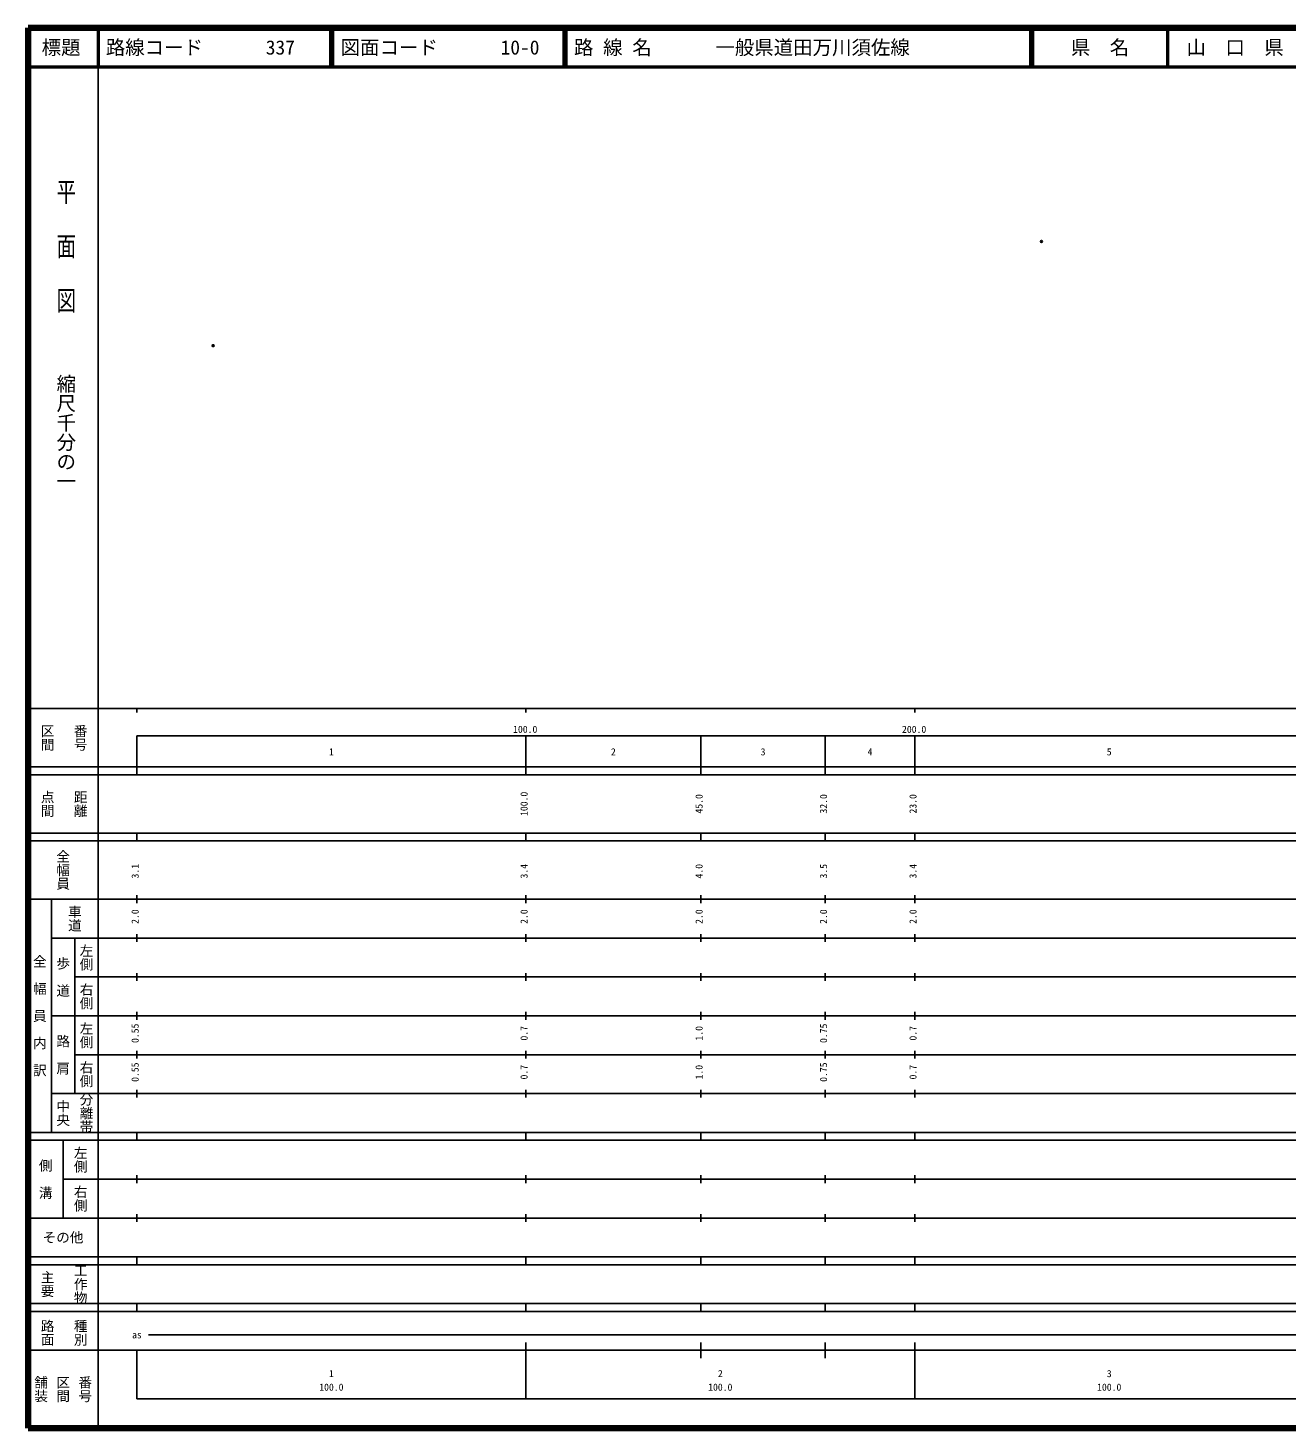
# Model space of a CAD drawing. Units: millimetres on the paper. Extents: x 40 to 680, y 20 to 380.
# Drawn here: x 40 to 363.7, y 20 to 380 of the extents above; entities that cross this region are included whole.
import ezdxf
from ezdxf.enums import TextEntityAlignment as Align

# ---------------------------------------------------------------- set-up
doc = ezdxf.new("R2010")
doc.units = ezdxf.units.MM
doc.header["$PDMODE"] = 32
doc.header["$PDSIZE"] = 0.5
doc.layers.add('M-OTRS', color=6, linetype='Continuous')
doc.layers.add('M-TTL-TXT', color=7, linetype='Continuous')
for name, color, linetype, lineweight in [('M-TTL', 2, 'Continuous', 140), ('M-TTL-BAND', 7, 'Continuous', 25), ('M-TTL-LINE', 7, 'Continuous', 50)]:
    doc.layers.add(name, color=color, linetype=linetype, lineweight=lineweight)
doc.styles.add('@ＭＳ ゴシック', font='')
doc.styles.add('ＭＳ ゴシック', font='')
doc.styles.get('@ＭＳ ゴシック').set_extended_font_data('@MS Gothic')
doc.styles.get('ＭＳ ゴシック').set_extended_font_data('MS Gothic')

msp = doc.modelspace()

# ---------------------------------------------------------------- linework, layer by layer
at = {"layer": 'M-OTRS'}
for p in [(300.559, 325.115), (87.587, 298.315)]:
    msp.add_point(p, dxfattribs=at)
at = {"layer": 'M-TTL'}
for p, q in [((40, 380), (40, 20)), ((680, 380), (40, 380)), ((40, 20), (680, 20))]:
    msp.add_line(p, q, dxfattribs=at)
at = {"layer": 'M-TTL-BAND'}
for p, q in [((58, 370), (58, 20)), ((40, 205), (579, 205)), ((68, 205), (68, 204)), ((168, 205), (168, 204)), ((268, 205), (268, 204)), ((68, 198), (579, 198)), ((68, 198), (68, 188)), ((168, 188), (168, 198)), ((213, 188), (213, 198)), ((245, 188), (245, 198)), ((268, 188), (268, 198)), ((40, 190), (579, 190)), ((40, 188), (579, 188)), ((40, 173), (579, 173)), ((68, 171), (68, 173)), ((168, 171), (168, 173)), ((213, 171), (213, 173)), ((245, 171), (245, 173)), ((268, 171), (268, 173)), ((40, 171), (579, 171)), ((40, 156), (579, 156)), ((46, 96), (46, 156)), ((68, 155), (68, 157)), ((168, 155), (168, 157)), ((213, 155), (213, 157)), ((245, 155), (245, 157)), ((268, 155), (268, 157)), ((46, 146), (579, 146)), ((52, 146), (52, 106)), ((68, 145), (68, 147)), ((168, 145), (168, 147)), ((213, 145), (213, 147)), ((245, 145), (245, 147)), ((268, 145), (268, 147)), ((68, 135), (68, 137)), ((168, 135), (168, 137)), ((213, 135), (213, 137)), ((245, 135), (245, 137)), ((268, 135), (268, 137)), ((52, 136), (579, 136)), ((46, 126), (579, 126)), ((68, 125), (68, 127)), ((168, 125), (168, 127)), ((213, 125), (213, 127)), ((245, 125), (245, 127)), ((268, 125), (268, 127)), ((52, 116), (579, 116)), ((68, 115), (68, 117)), ((168, 115), (168, 117)), ((213, 115), (213, 117)), ((245, 115), (245, 117)), ((268, 115), (268, 117)), ((46, 106), (579, 106)), ((68, 105), (68, 107)), ((168, 105), (168, 107)), ((213, 105), (213, 107)), ((245, 105), (245, 107)), ((268, 105), (268, 107)), ((40, 96), (579, 96)), ((40, 94), (579, 94)), ((49, 94), (49, 74)), ((68, 94), (68, 96)), ((168, 94), (168, 96)), ((213, 94), (213, 96)), ((245, 94), (245, 96)), ((268, 94), (268, 96)), ((49, 84), (579, 84)), ((68, 83), (68, 85)), ((168, 83), (168, 85)), ((213, 83), (213, 85)), ((245, 83), (245, 85)), ((268, 83), (268, 85)), ((40, 74), (579, 74)), ((68, 73), (68, 75)), ((168, 73), (168, 75)), ((213, 73), (213, 75)), ((245, 73), (245, 75)), ((268, 73), (268, 75)), ((40, 64), (579, 64)), ((40, 62), (579, 62)), ((68, 62), (68, 64)), ((168, 62), (168, 64)), ((213, 62), (213, 64)), ((245, 62), (245, 64)), ((268, 62), (268, 64)), ((40, 52), (579, 52)), ((68, 50), (68, 52)), ((168, 50), (168, 52)), ((213, 50), (213, 52)), ((245, 50), (245, 52)), ((268, 50), (268, 52)), ((40, 50), (579, 50)), ((71, 44), (565, 44)), ((40, 40), (579, 40)), ((68, 40), (68, 27.5)), ((168, 27.5), (168, 42)), ((213, 38), (213, 42)), ((245, 38), (245, 42)), ((268, 27.5), (268, 42)), ((68, 27.5), (579, 27.5))]:
    msp.add_line(p, q, dxfattribs=at)
at = {"layer": 'M-TTL-LINE'}
for p, q in [((58, 380), (58, 370)), ((117.75, 380), (117.75, 370)), ((118.25, 380), (118.25, 370)), ((177.75, 380), (177.75, 370)), ((178.25, 380), (178.25, 370)), ((297.75, 380), (297.75, 370)), ((298.25, 380), (298.25, 370)), ((333, 380), (333, 370)), ((40, 370), (680, 370))]:
    msp.add_line(p, q, dxfattribs=at)

# ---------------------------------------------------------------- texts
at = {"layer": 'M-TTL-BAND', "style": '@ＭＳ ゴシック', "width": 1.4}
msp.add_text('平  面  図', height=3.666, rotation=270, dxfattribs=at).set_placement((49.777, 306.475), align=Align.MIDDLE_RIGHT)
at = {"layer": 'M-TTL-BAND', "style": '@ＭＳ ゴシック'}
msp.add_text('縮尺千分の一', height=3.666, rotation=270, dxfattribs=at).set_placement((49.777, 261.03), align=Align.MIDDLE_RIGHT)
for s, p in [('区間', (45, 197.5)), ('番号', (53.5, 197.5)), ('点間', (45, 180.5)), ('距離', (53.5, 180.5)), ('全幅員', (49, 163.5)), ('車道', (52, 151)), ('左側', (55, 141)), ('全\u3000幅\u3000員\u3000内\u3000訳', (43, 126)), ('歩\u3000道', (49, 136)), ('右側', (55, 131)), ('左側', (55, 121)), ('路\u3000肩', (49, 116)), ('右側', (55, 111)), ('分離帯', (55, 101)), ('中央', (49, 101)), ('左側', (53.5, 89)), ('側\u3000溝', (44.5, 84)), ('右側', (53.5, 79)), ('工作物', (53.5, 57)), ('主要', (45, 57)), ('路面', (45, 44.5)), ('種別', (53.5, 44.5)), ('舗装', (43.333, 30)), ('区間', (49, 30)), ('番号', (54.667, 30))]:
    msp.add_text(s, height=2.566, rotation=270, dxfattribs=at).set_placement(p, align=Align.MIDDLE_CENTER)
at = {"layer": 'M-TTL-BAND', "style": 'ＭＳ ゴシック'}
for s, p in [('100.0', (167.844, 198.195)), ('200.0', (267.844, 198.195)), ('1', (118, 192.405)), ('2', (190.5, 192.405)), ('3', (229, 192.405)), ('4', (256.5, 192.405)), ('5', (318, 192.405)), ('as', (68, 42.5)), ('1', (118, 32.523)), ('2', (218, 32.523)), ('3', (318, 32.523)), ('100.0', (118, 29.033)), ('100.0', (218, 29.033)), ('100.0', (318, 29.033))]:
    msp.add_text(s, height=1.833, dxfattribs=at).set_placement(p, align=Align.BOTTOM_CENTER)
for s, p in [('100.0', (169, 180.5)), ('45.0', (214, 180.5)), ('32.0', (246, 180.5)), ('23.0', (269, 180.5)), ('3.1', (69, 163.174)), ('3.4', (169, 163.174)), ('4.0', (214, 163.174)), ('3.5', (246, 163.174)), ('3.4', (269, 163.174)), ('2.0', (69, 151.5)), ('2.0', (169, 151.5)), ('2.0', (214, 151.5)), ('2.0', (246, 151.5)), ('2.0', (269, 151.5)), ('0.55', (69, 121.5)), ('0.7', (169, 121.5)), ('1.0', (214, 121.5)), ('0.75', (246, 121.5)), ('0.7', (269, 121.5)), ('0.55', (69, 111.5)), ('0.7', (169, 111.5)), ('1.0', (214, 111.5)), ('0.75', (246, 111.5)), ('0.7', (269, 111.5))]:
    msp.add_text(s, height=1.833, rotation=90, dxfattribs=at).set_placement(p, align=Align.BOTTOM_CENTER)
msp.add_text('その他', height=2.566, dxfattribs=at).set_placement((49, 69), align=Align.MIDDLE_CENTER)
at = {"layer": 'M-TTL-TXT', "style": 'ＭＳ ゴシック'}
for s, p in [('標題', (48.5, 375)), ('県\u3000名', (315.625, 375)), ('山\u3000口\u3000県', (350.375, 375))]:
    msp.add_text(s, height=3.666, dxfattribs=at).set_placement(p, align=Align.MIDDLE_CENTER)
for s, p in [('路線コード', (60, 375)), ('337', (101.142, 375)), ('図面コード', (120.38, 375)), ('10-0', (161.521, 375)), ('路 線 名', (180.38, 375)), ('一般県道田万川須佐線', (216.734, 375))]:
    msp.add_text(s, height=3.666, dxfattribs=at).set_placement(p, align=Align.MIDDLE_LEFT)

doc.saveas('drawing.dxf')
